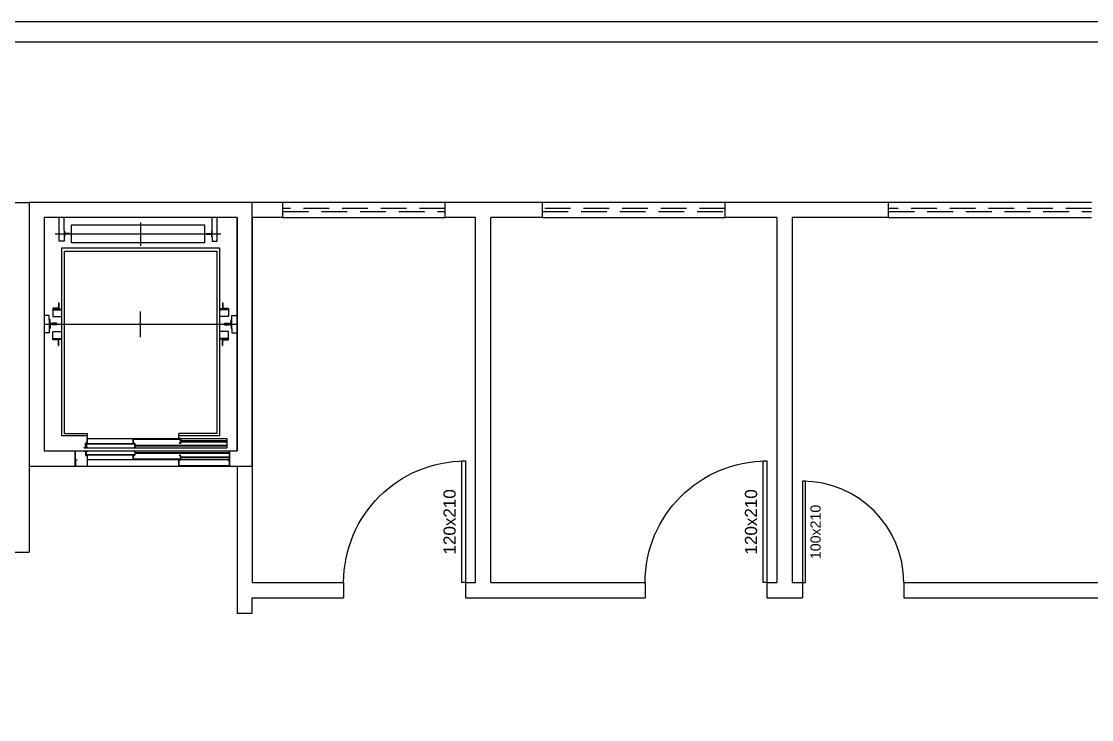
# Model space of a CAD drawing. Header units: centimetres. Extents: x 0 to 1099704, y -139216 to 99734.
# Drawn here: x 631263 to 632318, y -22775 to -22086 of the extents above; entities that cross this region are included whole.
import ezdxf
from ezdxf.enums import TextEntityAlignment as Align

# ---------------------------------------------------------------- set-up
doc = ezdxf.new("R2010")
doc.units = ezdxf.units.CM
doc.header["$LTSCALE"] = 4
for name, pattern in [('DASHED2', [9.525, 6.35, -3.175]), ('LTYPE_4', [112.5, 56.25, -56.25]), ('LTYPE_6', [168.75, 112.5, -28.125, 0, -28.125])]:
    doc.linetypes.add(name, pattern=pattern)
for name, color, linetype in [('0.1', 1, 'Continuous'), ('0.4', 4, 'Continuous'), ('0.6', 6, 'Continuous'), ('02-CONT', 2, 'Continuous'), ('08', 8, 'Continuous')]:
    doc.layers.add(name, color=color, linetype=linetype)
doc.styles.add('2mm 1-50', font='arial.ttf', dxfattribs={"height": 0.1})

# ---------------------------------------------------------------- blocks, each defined once
blk = doc.blocks.new('1_00e')
blk.add_lwpolyline([(-28.41, -52.25), (-25.41, -52.25), (-25.41, 47.75), (-28.41, 47.75)], close=True)
at = {"color": 1}
blk.add_arc((-28.41, -52.25), 100, 0, 90, dxfattribs=at)

msp = doc.modelspace()

# ---------------------------------------------------------------- linework, layer by layer
at = {"layer": '0.1', "linetype": 'DASHED2'}
for p, q in [((631680.672, -22270.58), (631520.672, -22270.58)), ((631956.672, -22270.58), (631776.672, -22270.58)), ((632317.672, -22270.58), (632117.672, -22270.58)), ((631520.672, -22273.58), (631680.672, -22273.58)), ((631776.672, -22273.58), (631956.672, -22273.58)), ((632117.672, -22273.58), (632317.672, -22273.58))]:
    msp.add_line(p, q, dxfattribs=at)
at = {"layer": '0.1'}
msp.add_line((631316.172, -22524.58), (631468.172, -22524.58), dxfattribs=at)
at = {"layer": '0.4'}
for points in [[(622591.216, -25075.611), (622571.614, -25075.665), (622953.5, -22086.115), (635953.94, -22086.115), (635116.01, -24502.383)], [(622594.339, -25055.603), (622971.108, -22106.115), (635925.836, -22106.115), (635101.777, -24482.383)]]:
    msp.add_lwpolyline(points, dxfattribs=at)
at = {"layer": '0.6'}
for p, q in [((631520.672, -22279.58), (631520.672, -22264.58)), ((631680.672, -22264.58), (631520.672, -22264.58)), ((631680.672, -22279.58), (631680.672, -22264.58)), ((631776.672, -22279.58), (631776.672, -22264.58)), ((631956.672, -22264.58), (631776.672, -22264.58)), ((631956.672, -22279.58), (631956.672, -22264.58)), ((632117.672, -22279.58), (632117.672, -22264.58)), ((632317.672, -22264.58), (632117.672, -22264.58)), ((631520.672, -22279.58), (631680.672, -22279.58)), ((631776.672, -22279.58), (631956.672, -22279.58)), ((632117.672, -22279.58), (632317.672, -22279.58)), ((631316.172, -22509.58), (631316.172, -22524.58)), ((631316.172, -22509.58), (631316.172, -22524.58)), ((631468.172, -22509.58), (631468.172, -22524.58)), ((631468.172, -22524.58), (631468.172, -22509.58)), ((631255.672, -22609.576), (631270.672, -22609.576)), ((631580.672, -22639.58), (631580.672, -22654.58)), ((631700.672, -22639.58), (631700.672, -22654.58)), ((631877.672, -22639.58), (631877.672, -22654.58)), ((631997.672, -22639.58), (631997.672, -22654.58)), ((632032.672, -22639.58), (632032.672, -22654.58)), ((632132.672, -22639.58), (632132.672, -22654.58)), ((631475.672, -22654.58), (631475.672, -22669.58)), ((631490.672, -22669.58), (631490.672, -22654.58)), ((631475.672, -22669.58), (631490.672, -22669.58))]:
    msp.add_line(p, q, dxfattribs=at)
for points in [[(628616.439, -22626.115), (630010.672, -22626.115), (630010.672, -22264.58), (631270.672, -22264.58), (631270.672, -22609.576)], [(631490.672, -22524.58), (631490.672, -22264.58), (631270.672, -22264.58), (631270.672, -22524.58), (631316.172, -22524.58)], [(631520.672, -22264.58), (631475.672, -22264.58)], [(631725.672, -22264.58), (631680.672, -22264.58)], [(631776.672, -22264.58), (631710.672, -22264.58)], [(632022.672, -22264.58), (631956.672, -22264.58)], [(632117.672, -22264.58), (632007.672, -22264.58)], [(631475.672, -22279.58), (631285.672, -22279.58), (631285.672, -22509.58), (631316.172, -22509.58)], [(631475.672, -22279.58), (631475.672, -22509.58)], [(631475.672, -22509.58), (631475.672, -22279.58)], [(631520.672, -22279.58), (631490.672, -22279.58), (631490.672, -22639.58), (631580.672, -22639.58)], [(631490.672, -22524.58), (631490.672, -22279.58)], [(631700.672, -22639.58), (631710.672, -22639.58), (631710.672, -22279.58), (631680.672, -22279.58)], [(631725.672, -22639.58), (631725.672, -22279.58)], [(631776.672, -22279.58), (631725.672, -22279.58)], [(632007.672, -22279.58), (631956.672, -22279.58)], [(632007.672, -22279.58), (632007.672, -22639.58)], [(632117.672, -22279.58), (632022.672, -22279.58), (632022.672, -22639.58), (632032.672, -22639.58)], [(631468.172, -22509.58), (631475.672, -22509.58)], [(631468.172, -22524.58), (631475.672, -22524.58)], [(631475.672, -22524.58), (631475.672, -22654.58)], [(631725.672, -22639.58), (631877.672, -22639.58)], [(631997.672, -22639.58), (632007.672, -22639.58)], [(632132.672, -22639.58), (632412.672, -22639.58)], [(631490.672, -22654.58), (631580.672, -22654.58)], [(631700.672, -22654.58), (631725.672, -22654.58)], [(631710.672, -22654.58), (631877.672, -22654.58)], [(631997.672, -22654.58), (632022.672, -22654.58)], [(632007.672, -22654.58), (632032.672, -22654.58)], [(632132.672, -22654.58), (632427.672, -22654.58)]]:
    msp.add_lwpolyline(points, dxfattribs=at)
for points in [[(631490.672, -22264.58), (631270.672, -22264.58), (631270.672, -22524.58), (631490.672, -22524.58)], [(631475.672, -22279.58), (631285.672, -22279.58), (631285.672, -22509.58), (631475.672, -22509.58)]]:
    msp.add_lwpolyline(points, close=True, dxfattribs=at)
at = {"layer": '08', "color": 253}
for p, q in [((631300.272, -22302.83), (631300.272, -22279.58)), ((631305.272, -22292.33), (631305.272, -22279.58)), ((631451.072, -22292.33), (631451.072, -22279.58)), ((631456.072, -22302.83), (631456.072, -22279.58)), ((631312.672, -22286.58), (631443.672, -22286.58)), ((631312.672, -22304.58), (631312.672, -22286.58)), ((631443.672, -22286.58), (631443.672, -22304.58)), ((631305.672, -22292.73), (631305.272, -22292.33)), ((631305.272, -22292.33), (631305.272, -22298.83)), ((631305.672, -22298.43), (631305.272, -22298.83)), ((631305.272, -22298.83), (631305.272, -22302.83)), ((631305.672, -22292.73), (631305.672, -22295.38)), ((631306.972, -22295.38), (631305.672, -22295.38)), ((631305.672, -22295.78), (631305.672, -22298.43)), ((631306.972, -22295.78), (631305.672, -22295.78)), ((631306.972, -22295.38), (631307.172, -22295.18)), ((631307.172, -22295.98), (631306.972, -22295.78)), ((631310.672, -22295.18), (631307.172, -22295.18)), ((631310.672, -22295.98), (631307.172, -22295.98)), ((631310.672, -22295.18), (631310.672, -22295.98)), ((631445.672, -22295.18), (631449.172, -22295.18)), ((631445.672, -22295.98), (631445.672, -22295.18)), ((631445.672, -22295.98), (631449.172, -22295.98)), ((631449.172, -22295.18), (631449.372, -22295.38)), ((631449.372, -22295.78), (631449.172, -22295.98)), ((631449.372, -22295.38), (631450.672, -22295.38)), ((631449.372, -22295.78), (631450.672, -22295.78)), ((631450.672, -22292.73), (631451.072, -22292.33)), ((631450.672, -22295.38), (631450.672, -22292.73)), ((631450.672, -22298.43), (631450.672, -22295.78)), ((631450.672, -22298.43), (631451.072, -22298.83)), ((631451.072, -22298.83), (631451.072, -22292.33)), ((631451.072, -22298.83), (631451.072, -22302.83)), ((631305.272, -22302.83), (631300.272, -22302.83)), ((631302.672, -22309.58), (631302.672, -22494.58)), ((631458.672, -22309.58), (631302.672, -22309.58)), ((631305.672, -22312.58), (631455.672, -22312.58)), ((631305.672, -22492.58), (631305.672, -22312.58)), ((631443.672, -22304.58), (631312.672, -22304.58)), ((631426.606, -22312.58), (631426.606, -22312.58)), ((631451.072, -22302.83), (631456.072, -22302.83)), ((631455.672, -22312.58), (631455.672, -22492.58)), ((631458.672, -22494.58), (631458.672, -22309.58)), ((631299.572, -22363.58), (631299.572, -22368.98)), ((631300.172, -22363.58), (631299.572, -22363.58)), ((631300.172, -22363.58), (631300.172, -22369.58)), ((631461.172, -22363.58), (631461.772, -22363.58)), ((631461.172, -22363.58), (631461.172, -22369.58)), ((631461.772, -22363.58), (631461.772, -22368.98)), ((631290.672, -22376.08), (631285.672, -22376.08)), ((631290.672, -22380.08), (631290.672, -22376.08)), ((631294.172, -22368.98), (631294.172, -22377.08)), ((631299.572, -22368.98), (631294.172, -22368.98)), ((631300.172, -22369.58), (631294.172, -22369.58)), ((631300.172, -22369.58), (631302.672, -22369.58)), ((631461.172, -22369.58), (631458.672, -22369.58)), ((631461.172, -22369.58), (631467.172, -22369.58)), ((631461.772, -22368.98), (631467.172, -22368.98)), ((631467.172, -22368.98), (631467.172, -22377.08)), ((631470.672, -22380.08), (631470.672, -22376.08)), ((631470.672, -22376.08), (631475.672, -22376.08)), ((631290.672, -22380.08), (631291.122, -22380.08)), ((631290.672, -22380.08), (631290.672, -22384.58)), ((631290.672, -22384.58), (631290.672, -22389.08)), ((631291.489, -22380.429), (631291.122, -22380.08)), ((631291.655, -22383.78), (631291.489, -22380.429)), ((631291.655, -22385.379), (631291.489, -22388.73)), ((631292.022, -22384.13), (631291.655, -22383.78)), ((631291.655, -22385.379), (631292.022, -22385.03)), ((631293.622, -22384.13), (631292.022, -22384.13)), ((631293.622, -22385.03), (631292.022, -22385.03)), ((631293.622, -22384.13), (631293.972, -22383.78)), ((631293.622, -22385.03), (631293.972, -22385.38)), ((631298.172, -22383.78), (631293.972, -22383.78)), ((631298.172, -22385.38), (631293.972, -22385.38)), ((631294.172, -22377.08), (631300.172, -22377.08)), ((631298.172, -22384.58), (631298.172, -22383.78)), ((631298.172, -22384.58), (631298.172, -22385.38)), ((631300.172, -22377.08), (631302.672, -22377.08)), ((631461.172, -22377.08), (631458.672, -22377.08)), ((631467.172, -22377.08), (631461.172, -22377.08)), ((631463.172, -22383.78), (631467.372, -22383.78)), ((631463.172, -22384.58), (631463.172, -22383.78)), ((631463.172, -22384.58), (631463.172, -22385.38)), ((631463.172, -22385.38), (631467.372, -22385.38)), ((631467.722, -22384.13), (631467.372, -22383.78)), ((631467.722, -22385.03), (631467.372, -22385.38)), ((631467.722, -22384.13), (631469.322, -22384.13)), ((631467.722, -22385.03), (631469.322, -22385.03)), ((631469.689, -22383.78), (631469.322, -22384.13)), ((631469.322, -22385.03), (631469.689, -22385.379)), ((631469.689, -22383.78), (631469.855, -22380.429)), ((631469.689, -22385.379), (631469.855, -22388.73)), ((631469.855, -22380.429), (631470.222, -22380.08)), ((631470.672, -22380.08), (631470.222, -22380.08)), ((631470.672, -22384.58), (631470.672, -22380.08)), ((631470.672, -22389.08), (631470.672, -22384.58)), ((631290.672, -22393.08), (631285.672, -22393.08)), ((631290.672, -22389.08), (631291.122, -22389.08)), ((631290.672, -22389.08), (631290.672, -22393.08)), ((631291.489, -22388.73), (631291.122, -22389.08)), ((631294.172, -22392.08), (631300.172, -22392.08)), ((631294.172, -22400.18), (631294.172, -22392.08)), ((631300.172, -22392.08), (631302.672, -22392.08)), ((631461.172, -22392.08), (631458.672, -22392.08)), ((631467.172, -22392.08), (631461.172, -22392.08)), ((631467.172, -22400.18), (631467.172, -22392.08)), ((631469.855, -22388.73), (631470.222, -22389.08)), ((631470.672, -22389.08), (631470.222, -22389.08)), ((631470.672, -22389.08), (631470.672, -22393.08)), ((631470.672, -22393.08), (631475.672, -22393.08)), ((631300.172, -22399.58), (631294.172, -22399.58)), ((631299.572, -22400.18), (631294.172, -22400.18)), ((631299.572, -22405.58), (631299.572, -22400.18)), ((631300.172, -22405.58), (631299.572, -22405.58)), ((631300.172, -22405.58), (631300.172, -22399.58)), ((631300.172, -22399.58), (631302.672, -22399.58)), ((631461.172, -22399.58), (631458.672, -22399.58)), ((631461.172, -22399.58), (631467.172, -22399.58)), ((631461.172, -22405.58), (631461.172, -22399.58)), ((631461.172, -22405.58), (631461.772, -22405.58)), ((631461.772, -22400.18), (631467.172, -22400.18)), ((631461.772, -22405.58), (631461.772, -22400.18)), ((631302.672, -22494.58), (631327.972, -22494.58)), ((631305.672, -22492.58), (631328.172, -22492.58)), ((631326.472, -22501.88), (631327.972, -22501.88)), ((631326.472, -22506.38), (631326.472, -22501.88)), ((631326.672, -22502.08), (631326.672, -22506.58)), ((631328.172, -22502.08), (631326.672, -22502.08)), ((631326.972, -22502.58), (631375.172, -22502.58)), ((631326.972, -22506.58), (631326.972, -22502.58)), ((631327.172, -22502.78), (631327.172, -22506.38)), ((631374.972, -22502.78), (631327.172, -22502.78)), ((631327.972, -22494.58), (631327.972, -22497.58)), ((631327.972, -22501.88), (631327.972, -22497.58)), ((631328.172, -22497.58), (631328.172, -22492.58)), ((631328.172, -22502.08), (631328.172, -22497.58)), ((631328.172, -22497.58), (631465.672, -22497.58)), ((631373.172, -22498.08), (631420.172, -22498.08)), ((631373.172, -22498.08), (631373.172, -22502.08)), ((631373.172, -22502.08), (631374.672, -22502.08)), ((631419.972, -22498.28), (631373.372, -22498.28)), ((631373.372, -22501.88), (631373.372, -22498.28)), ((631374.672, -22501.88), (631373.372, -22501.88)), ((631374.672, -22502.08), (631374.672, -22501.88)), ((631374.972, -22506.38), (631374.972, -22502.78)), ((631375.172, -22502.58), (631375.172, -22506.58)), ((631455.672, -22492.58), (631418.172, -22492.58)), ((631418.172, -22497.58), (631418.172, -22492.58)), ((631418.372, -22494.58), (631458.672, -22494.58)), ((631418.372, -22497.38), (631418.372, -22494.58)), ((631419.672, -22497.38), (631418.372, -22497.38)), ((631418.672, -22501.88), (631419.972, -22501.88)), ((631418.672, -22502.08), (631418.672, -22501.88)), ((631420.172, -22502.08), (631418.672, -22502.08)), ((631419.672, -22497.58), (631419.672, -22497.38)), ((631419.972, -22501.88), (631419.972, -22498.28)), ((631420.172, -22498.08), (631420.172, -22502.08)), ((631465.672, -22499.58), (631420.172, -22499.58)), ((631420.172, -22500.58), (631465.672, -22500.58)), ((631465.672, -22497.58), (631465.672, -22506.58)), ((631316.172, -22509.58), (631325.172, -22509.58)), ((631316.172, -22518.58), (631316.172, -22509.58)), ((631316.172, -22524.58), (631316.172, -22509.58)), ((631325.172, -22506.38), (631326.472, -22506.38)), ((631325.172, -22506.58), (631325.172, -22506.38)), ((631325.172, -22506.58), (631465.672, -22506.58)), ((631325.172, -22509.58), (631468.172, -22509.58)), ((631325.172, -22509.58), (631325.172, -22509.78)), ((631325.172, -22509.78), (631326.472, -22509.78)), ((631326.472, -22509.78), (631326.472, -22514.28)), ((631326.672, -22514.08), (631326.672, -22509.58)), ((631326.972, -22509.58), (631326.972, -22513.58)), ((631327.172, -22506.38), (631328.472, -22506.38)), ((631327.172, -22509.78), (631328.472, -22509.78)), ((631327.172, -22513.38), (631327.172, -22509.78)), ((631374.972, -22513.38), (631327.172, -22513.38)), ((631328.472, -22506.38), (631328.472, -22506.58)), ((631328.472, -22509.78), (631328.472, -22509.58)), ((631373.672, -22506.38), (631374.972, -22506.38)), ((631373.672, -22506.58), (631373.672, -22506.38)), ((631373.672, -22509.58), (631373.672, -22509.78)), ((631373.672, -22509.78), (631374.972, -22509.78)), ((631374.972, -22509.78), (631374.972, -22513.38)), ((631375.172, -22504.08), (631465.672, -22504.08)), ((631465.672, -22505.08), (631375.172, -22505.08)), ((631375.172, -22513.58), (631375.172, -22509.58)), ((631375.172, -22511.08), (631468.172, -22511.08)), ((631468.172, -22512.08), (631375.172, -22512.08)), ((631468.172, -22509.58), (631468.172, -22518.58)), ((631468.172, -22509.58), (631468.172, -22524.58)), ((631316.172, -22524.58), (631316.172, -22513.58)), ((631316.172, -22518.58), (631317.672, -22518.58)), ((631316.372, -22518.78), (631316.372, -22524.38)), ((631317.672, -22518.78), (631316.372, -22518.78)), ((631317.672, -22518.58), (631317.672, -22518.78)), ((631326.472, -22514.28), (631327.972, -22514.28)), ((631328.172, -22514.08), (631326.672, -22514.08)), ((631326.972, -22513.58), (631375.172, -22513.58)), ((631327.972, -22514.28), (631327.972, -22524.38)), ((631328.172, -22524.58), (631328.172, -22514.08)), ((631468.172, -22518.58), (631328.172, -22518.58)), ((631373.172, -22514.08), (631374.672, -22514.08)), ((631373.172, -22518.08), (631373.172, -22514.08)), ((631373.172, -22518.08), (631420.172, -22518.08)), ((631373.372, -22514.28), (631373.372, -22517.88)), ((631374.672, -22514.28), (631373.372, -22514.28)), ((631419.972, -22517.88), (631373.372, -22517.88)), ((631374.672, -22514.08), (631374.672, -22514.28)), ((631418.172, -22518.58), (631418.172, -22524.58)), ((631418.372, -22524.38), (631418.372, -22518.78)), ((631418.372, -22518.78), (631419.672, -22518.78)), ((631418.672, -22514.08), (631418.672, -22514.28)), ((631420.172, -22514.08), (631418.672, -22514.08)), ((631418.672, -22514.28), (631419.972, -22514.28)), ((631419.672, -22518.78), (631419.672, -22518.58)), ((631419.972, -22514.28), (631419.972, -22517.88)), ((631420.172, -22518.08), (631420.172, -22514.08)), ((631420.172, -22515.58), (631468.172, -22515.58)), ((631468.172, -22516.58), (631420.172, -22516.58)), ((631466.672, -22518.58), (631466.672, -22518.78)), ((631466.672, -22518.78), (631467.972, -22518.78)), ((631467.972, -22518.78), (631467.972, -22524.38)), ((631468.172, -22524.58), (631468.172, -22513.58)), ((631418.172, -22524.58), (631468.172, -22524.58)), ((631467.972, -22524.38), (631418.372, -22524.38))]:
    msp.add_line(p, q, dxfattribs=at)
at = {"layer": '08', "color": 253, "linetype": 'LTYPE_6'}
for p, q in [((631380.672, -22284.526), (631380.672, -22307.462)), ((631296.395, -22295.58), (631459.571, -22295.58)), ((631380.672, -22397.371), (631380.672, -22372.142)), ((631285.672, -22384.58), (631474.701, -22384.58))]:
    msp.add_line(p, q, dxfattribs=at)
at = {"layer": '08', "color": 253, "linetype": 'LTYPE_4'}
for p, q in [((631294.172, -22370.43), (631300.172, -22370.43)), ((631300.172, -22370.43), (631302.672, -22370.43)), ((631461.172, -22370.43), (631458.672, -22370.43)), ((631467.172, -22370.43), (631461.172, -22370.43)), ((631294.172, -22398.73), (631300.172, -22398.73)), ((631300.172, -22398.73), (631302.672, -22398.73)), ((631461.172, -22398.73), (631458.672, -22398.73)), ((631467.172, -22398.73), (631461.172, -22398.73))]:
    msp.add_line(p, q, dxfattribs=at)

# ---------------------------------------------------------------- block references
at = {"layer": '02-CONT', "xscale": -1.2, "yscale": 1.2, "zscale": 1.2}
for p in [(631666.585, -22576.876), (631963.585, -22576.876)]:
    msp.add_blockref('1_00e', p, dxfattribs=at)
at = {"layer": '02-CONT'}
msp.add_blockref('1_00e', (632061.077, -22587.327), dxfattribs=at)

# ---------------------------------------------------------------- texts
at = {"layer": '02-CONT', "style": '2mm 1-50'}
for s, height, p in [('120x210', 12, (631685.072, -22579.634)), ('120x210', 12, (631982.072, -22579.634)), ('100x210', 10, (632045.672, -22589.58))]:
    msp.add_text(s, height=height, rotation=90, dxfattribs=at).set_placement(p, align=Align.MIDDLE_CENTER)

doc.saveas('drawing.dxf')
